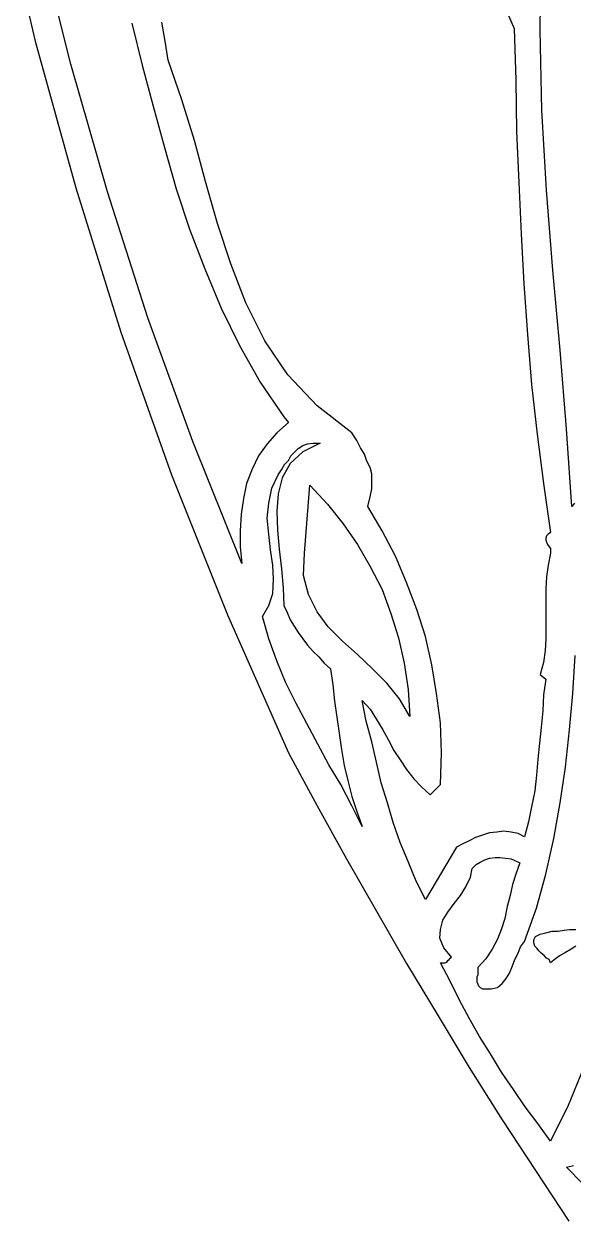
# Model space of a CAD drawing. Extents: x 0 to 5.57, y 0.04 to 9.51.
# Drawn here: x 1.79 to 2.485, y 6.473 to 7.979 of the extents above; entities that cross this region are included whole.
import ezdxf

# ---------------------------------------------------------------- set-up
doc = ezdxf.new("R2010")
doc.units = 0
doc.layers.add('1', color=7, linetype='Continuous')

msp = doc.modelspace()

# ---------------------------------------------------------------- linework, layer by layer
msp.add_lwpolyline([(2.488, 6.815), (2.482, 6.811), (2.475, 6.807), (2.468, 6.803), (2.462, 6.799), (2.456, 6.794), (2.454, 6.798), (2.451, 6.8), (2.448, 6.803), (2.444, 6.806), (2.441, 6.809), (2.439, 6.812), (2.436, 6.815), (2.435, 6.819), (2.435, 6.823), (2.437, 6.827), (2.443, 6.83), (2.45, 6.832), (2.458, 6.834), (2.465, 6.834), (2.473, 6.835), (2.48, 6.836), (2.488, 6.836)])
at = {"layer": '1'}
for points in [[(1.761, 8.145), (1.805, 7.957), (1.856, 7.772), (1.913, 7.59), (1.977, 7.41), (2.048, 7.233), (2.125, 7.059), (2.161, 6.992), (2.198, 6.925), (2.236, 6.859), (2.274, 6.793), (2.314, 6.727), (2.353, 6.662), (2.395, 6.596), (2.437, 6.532), (2.479, 6.468)], [(1.927, 7.98), (1.94, 7.927), (1.954, 7.875), (1.968, 7.823), (1.983, 7.771), (2, 7.72), (2.019, 7.67), (2.04, 7.62), (2.063, 7.573), (2.089, 7.527), (2.119, 7.483), (2.125, 7.476), (2.11, 7.463), (2.098, 7.449), (2.087, 7.434), (2.079, 7.417), (2.072, 7.399), (2.068, 7.38), (2.065, 7.36), (2.064, 7.339), (2.064, 7.319), (2.066, 7.298), (2.004, 7.452), (1.947, 7.608), (1.896, 7.767), (1.85, 7.928), (1.809, 8.091)], [(2.486, 7.374), (2.483, 7.37), (2.476, 7.468), (2.468, 7.567), (2.459, 7.668), (2.451, 7.769), (2.445, 7.87), (2.443, 7.971), (2.444, 8.071)], [(2.39, 8.019), (2.41, 7.973), (2.412, 7.908), (2.413, 7.843), (2.416, 7.779), (2.419, 7.714), (2.422, 7.651), (2.427, 7.587), (2.432, 7.524), (2.439, 7.461), (2.447, 7.399), (2.456, 7.337), (2.453, 7.335), (2.451, 7.333), (2.45, 7.33), (2.45, 7.328), (2.451, 7.325), (2.452, 7.322), (2.454, 7.319), (2.456, 7.317), (2.456, 7.314), (2.456, 7.311), (2.453, 7.296), (2.451, 7.281), (2.45, 7.266), (2.45, 7.25), (2.45, 7.235), (2.45, 7.219), (2.45, 7.203), (2.449, 7.188), (2.447, 7.173), (2.443, 7.158), (2.45, 7.152), (2.447, 7.132), (2.446, 7.112), (2.444, 7.091), (2.442, 7.071), (2.44, 7.051), (2.438, 7.031), (2.436, 7.011), (2.432, 6.991), (2.428, 6.972), (2.423, 6.953), (2.415, 6.957), (2.406, 6.959), (2.397, 6.96), (2.388, 6.959), (2.379, 6.958), (2.37, 6.955), (2.361, 6.952), (2.353, 6.948), (2.345, 6.944), (2.337, 6.94), (2.298, 6.874), (2.286, 6.897), (2.276, 6.922), (2.266, 6.946), (2.257, 6.971), (2.25, 6.996), (2.242, 7.021), (2.236, 7.047), (2.23, 7.073), (2.223, 7.099), (2.218, 7.125), (2.228, 7.114), (2.236, 7.101), (2.244, 7.088), (2.251, 7.075), (2.258, 7.062), (2.266, 7.05), (2.274, 7.038), (2.283, 7.026), (2.293, 7.016), (2.304, 7.006), (2.317, 7.019), (2.318, 7.059), (2.317, 7.097), (2.312, 7.134), (2.306, 7.17), (2.298, 7.206), (2.287, 7.24), (2.274, 7.274), (2.26, 7.307), (2.243, 7.339), (2.225, 7.37), (2.228, 7.382), (2.23, 7.392), (2.23, 7.401), (2.23, 7.411), (2.228, 7.419), (2.224, 7.427), (2.221, 7.436), (2.216, 7.444), (2.211, 7.453), (2.205, 7.463), (2.161, 7.497), (2.124, 7.536), (2.095, 7.579), (2.071, 7.627), (2.052, 7.676), (2.035, 7.727), (2.02, 7.78), (2.006, 7.832), (1.99, 7.883), (1.973, 7.933), (1.969, 7.957), (1.965, 7.981)], [(2.165, 7.45), (2.143, 7.439), (2.127, 7.424), (2.117, 7.406), (2.112, 7.386), (2.11, 7.364), (2.111, 7.34), (2.113, 7.316), (2.116, 7.291), (2.118, 7.267), (2.119, 7.245), (2.123, 7.236), (2.127, 7.227), (2.132, 7.219), (2.137, 7.211), (2.143, 7.203), (2.149, 7.195), (2.156, 7.187), (2.163, 7.18), (2.17, 7.172), (2.178, 7.165), (2.181, 7.145), (2.183, 7.124), (2.186, 7.104), (2.189, 7.084), (2.192, 7.063), (2.195, 7.043), (2.2, 7.024), (2.205, 7.004), (2.211, 6.985), (2.218, 6.966), (2.205, 6.992), (2.191, 7.019), (2.176, 7.044), (2.162, 7.07), (2.148, 7.096), (2.134, 7.122), (2.121, 7.148), (2.11, 7.175), (2.1, 7.203), (2.092, 7.231), (2.1, 7.245), (2.105, 7.26), (2.106, 7.278), (2.105, 7.296), (2.102, 7.315), (2.1, 7.335), (2.098, 7.355), (2.1, 7.374), (2.104, 7.393), (2.112, 7.41), (2.116, 7.416), (2.12, 7.423), (2.125, 7.428), (2.128, 7.434), (2.133, 7.439), (2.137, 7.443), (2.143, 7.447), (2.149, 7.449), (2.156, 7.45), (2.165, 7.45)], [(2.278, 7.105), (2.265, 7.127), (2.249, 7.147), (2.231, 7.165), (2.212, 7.183), (2.193, 7.2), (2.175, 7.218), (2.161, 7.237), (2.15, 7.259), (2.144, 7.283), (2.145, 7.311), (2.152, 7.397), (2.174, 7.373), (2.194, 7.348), (2.212, 7.322), (2.228, 7.294), (2.243, 7.265), (2.254, 7.235), (2.264, 7.204), (2.271, 7.172), (2.276, 7.139), (2.278, 7.105)], [(2.497, 6.66), (2.478, 6.614), (2.456, 6.569), (2.44, 6.591), (2.424, 6.612), (2.409, 6.634), (2.394, 6.656), (2.38, 6.679), (2.366, 6.701), (2.353, 6.724), (2.341, 6.747), (2.329, 6.771), (2.317, 6.794), (2.319, 6.794), (2.322, 6.794), (2.323, 6.794), (2.325, 6.795), (2.326, 6.797), (2.328, 6.798), (2.329, 6.8), (2.331, 6.801), (2.321, 6.813), (2.316, 6.825), (2.317, 6.836), (2.32, 6.848), (2.326, 6.858), (2.334, 6.869), (2.342, 6.879), (2.349, 6.89), (2.355, 6.902), (2.357, 6.913), (2.362, 6.918), (2.367, 6.921), (2.373, 6.924), (2.379, 6.926), (2.386, 6.927), (2.392, 6.927), (2.399, 6.926), (2.406, 6.925), (2.411, 6.923), (2.417, 6.92), (2.412, 6.906), (2.408, 6.893), (2.405, 6.879), (2.401, 6.865), (2.398, 6.85), (2.394, 6.837), (2.389, 6.824), (2.382, 6.811), (2.374, 6.799), (2.364, 6.788), (2.364, 6.785), (2.364, 6.782), (2.364, 6.779), (2.363, 6.776), (2.363, 6.773), (2.363, 6.77), (2.364, 6.767), (2.365, 6.765), (2.367, 6.763), (2.37, 6.761), (2.381, 6.761), (2.389, 6.763), (2.395, 6.768), (2.4, 6.774), (2.404, 6.781), (2.408, 6.79), (2.411, 6.798), (2.415, 6.806), (2.418, 6.814), (2.423, 6.821), (2.438, 6.863), (2.45, 6.906), (2.46, 6.951), (2.468, 6.996), (2.475, 7.041), (2.48, 7.088), (2.484, 7.134), (2.487, 7.182)], [(2.496, 6.516), (2.476, 6.536), (2.485, 6.538)]]:
    msp.add_lwpolyline(points, dxfattribs=at)

doc.saveas('drawing.dxf')
